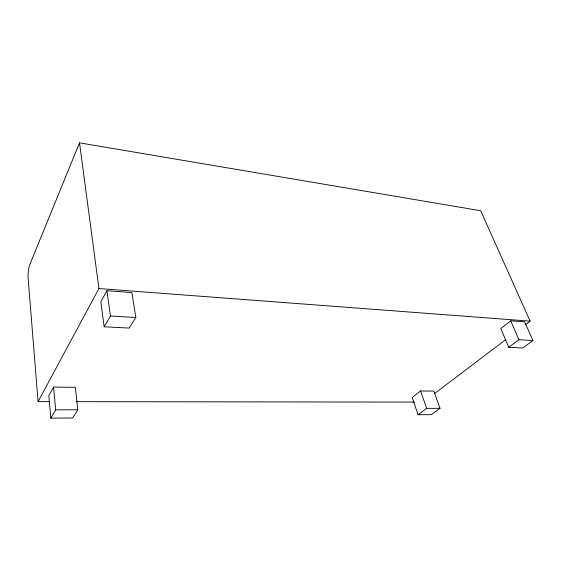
<?xml version="1.0" encoding="UTF-8"?>
<svg xmlns="http://www.w3.org/2000/svg" width="561" height="561" viewBox="0 0 561 561"><rect width="100%" height="100%" fill="white"/><g stroke="black" fill="none" stroke-linecap="round" stroke-linejoin="round"><path stroke-width="0.84" d="M525.236 324.861L530.124 321.158L480.686 210.733L79.515 142.845L29.768 264.666A9.965 2.293 -85.4 0 0 28.141 278.368L38.064 401.62L49.445 401.634M38.064 401.62L98.932 288.55L79.515 142.845M53.576 387.09L48.842 395.652L50.827 418.155L72.628 417.952L77.783 409.761L75.37 387.321L53.576 387.09L55.679 409.853L50.827 418.155M106.934 290.703L100.826 301.734L104.164 326.79L129.191 328.059L135.839 317.491L131.912 292.562L106.934 290.703L110.454 316.018L104.164 326.79M420.582 390.961L412.188 397.49L418.085 414.747L431.353 414.628L440.006 408.317L433.835 391.101L420.582 390.961L426.655 408.373L440.006 408.317M510.727 320.822L500.798 328.55L508.743 347.287L522.712 347.995L532.95 340.527L524.675 321.86L510.727 320.822L518.918 339.714L532.95 340.527M434.459 393.64L505.685 339.671M418.085 414.747L426.655 408.373M508.743 347.287L518.918 339.714M55.679 409.853L77.783 409.761M76.584 401.669L414.53 402.09M110.454 316.018L135.839 317.491M98.932 288.55L530.124 321.158"/></g></svg>
